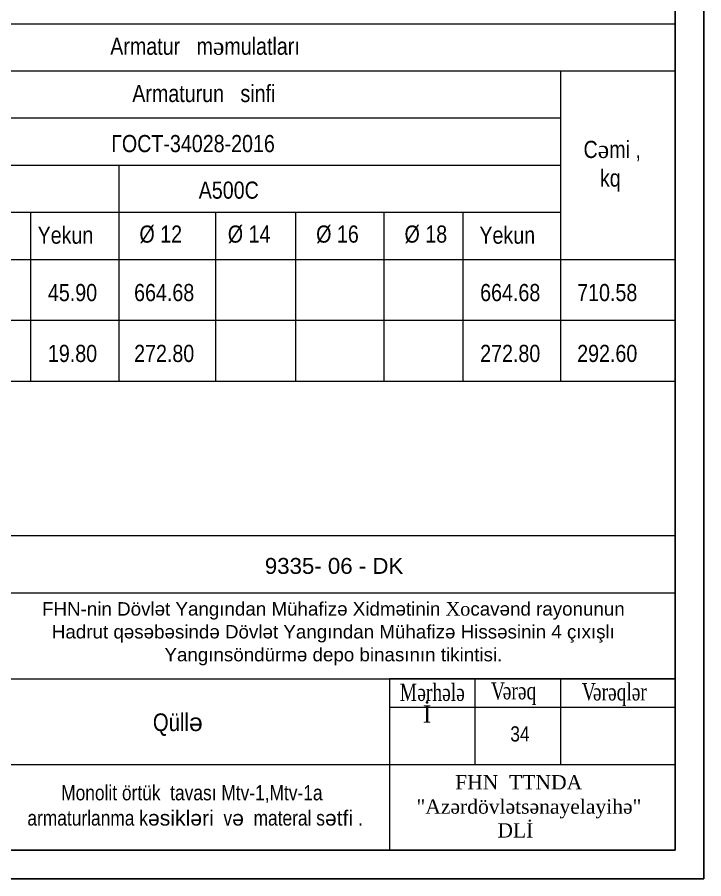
# Model space of a CAD drawing. Header units: millimetres. Extents: x -149347 to 251215, y -2929184 to -2541447.
# Drawn here: x 137004 to 148333, y -2609513 to -2595299 of the extents above; entities that cross this region are included whole.
import ezdxf

# ---------------------------------------------------------------- set-up
doc = ezdxf.new("R2010")
doc.units = ezdxf.units.MM
for name, color, linetype, lineweight in [('cedvel  0.09', 7, 'Continuous', 13), ('razmer   0.09', 140, 'Continuous', 9), ('Text blocks_Ном._пера__1', 7, 'Continuous', 15), ('ИЧ  РАЗМЕР  0.09', 143, 'Continuous', 9), ('перегородка', 130, 'Continuous', 20), ('размер  0.09', 141, 'Continuous', 9)]:
    doc.layers.add(name, color=color, linetype=linetype, lineweight=lineweight)
doc.styles.add('400', font='times.ttf', dxfattribs={"width": 0.75, "height": 300})
doc.styles.add('Arial', font='arial.ttf')
doc.styles.add('style6', font='ARIALN.TTF', dxfattribs={"height": 300})
doc.styles.add('Times New Roman', font='times.ttf')

# ---------------------------------------------------------------- blocks, each defined once
blk = doc.blocks.new('mekteb')
at = {"color": 0, "lineweight": 25}
for p, q in [((139843, -1821466), (139843, -1849866)), ((139843, -1849866), (99643, -1849866))]:
    blk.add_line(p, q, dxfattribs=at)
at = {"color": 0, "lineweight": 25, "ltscale": 15}
for p, q in [((139343, -1849366), (139343, -1821966)), ((101643, -1849366), (139343, -1849366))]:
    blk.add_line(p, q, dxfattribs=at)
at = {"linetype": 'Continuous', "lineweight": 15}
for p, q in [((120843, -1844866), (139343, -1844866)), ((120843, -1846366), (139343, -1846366)), ((135843, -1847866), (135843, -1846366)), ((137343, -1847866), (137343, -1846366)), ((134343, -1846866), (139343, -1846866)), ((120843, -1847866), (139343, -1847866)), ((120843, -1849366), (139343, -1849366))]:
    blk.add_line(p, q, dxfattribs=at)
for points in [[(120843, -1849366), (139343, -1849366), (139343, -1843866), (120843, -1843866)], [(134343, -1849366), (139343, -1849366), (139343, -1846366), (134343, -1846366)]]:
    blk.add_lwpolyline(points, close=True, dxfattribs=at)
at = {"lineweight": 25, "ltscale": 15, "style": '400', "width": 0.75}
for s, p in [(' M', (134437, -1846755)), ('ərhələ', (134831, -1846755)), ('V', (136119, -1846732)), ('   V', (137454, -1846743)), ('ərəqlər', (137904, -1846747)), ('ərəq', (136326, -1846728))]:
    blk.add_text(s, height=300, dxfattribs=at).set_placement(p)
at = {"lineweight": 25, "ltscale": 15, "attachment_point": 1, "style": 'Times New Roman'}
for s, insert, char_height, width in [('{\\fTimes New Roman|b0|i0|c238|p18;\\H0.42397x;İ\\fTimes New Roman|b0|i0|c186|p18;\\H2.3586x;      }', (134926, -1846834), 707.62, 10102.13), ('"{\\fTimes New Roman|b0|i0|c238|p18;Azərdövlətsənayelayihə"\\P              } {\\fTimes New Roman|b0|i0|c238|p18;DLİ}', (134816, -1848478), 250, 8698.57)]:
    blk.add_mtext(s, dxfattribs=dict(at, insert=insert, char_height=char_height, width=width))
at = {"lineweight": 25, "insert": (130203, -1846973), "char_height": 310, "width": 5486.13, "attachment_point": 1, "style": 'style6'}
blk.add_mtext('{\\C0;Q\\fArial Narrow|b0|i0|c238|p34;üll\\fArial|b0|i0|c0|p34;ə}', dxfattribs=at)
at = {"lineweight": 25, "ltscale": 15, "insert": (135115, -1848053), "char_height": 250, "attachment_point": 1, "style": 'Times New Roman'}
blk.add_mtext('  {\\fTimes New Roman|b0|i0|c238|p18;  FHN  TTNDA}', dxfattribs=at)
at = {"layer": 'Text blocks_Ном._пера__1', "linetype": 'Continuous', "lineweight": 25, "insert": (128266, -1845580), "char_height": 235, "width": 10191.85, "attachment_point": 4, "line_spacing_factor": 1.021551, "style": 'Arial'}
blk.add_mtext('\\pxqc;{\\fArial|b0|i0|c238|p34;\\C256;FHN-nin Dövlət Yangından Mühafizə Xidmətinin \\fTimes New Roman|b0|i0|c204|p18;Xo\\fArial|b0|i0|c238|p34;cavənd rayonunun Hadrut qəsəbəsində Dövlət Yangından Mühafizə Hissəsinin 4 çıxışlı Yangınsöndürmə depo binasının tikintisi.}', dxfattribs=at)
at = {"layer": 'перегородка', "lineweight": 30, "insert": (132162, -1844536), "char_height": 441.245, "width": 6524.89, "attachment_point": 7, "style": 'Arial'}
blk.add_mtext('{\\fArial|b0|i0|c238|p34;\\H0.63158x;\\C7;9335\\fArial|b0|i0|c204|p34;- \\fArial|b0|i0|c238|p34;06\\fArial|b0|i0|c204|p34; - DK}', dxfattribs=at)

msp = doc.modelspace()

# ---------------------------------------------------------------- linework, layer by layer
at = {"layer": 'cedvel  0.09', "lineweight": 20}
for p, q in [((130415.61659, -2595405.4816), (147861.33507, -2595405.4816)), ((147861.33507, -2595405.4816), (147861.33507, -2601302.27593)), ((134303.97458, -2596183.1532), (147861.33507, -2596183.1532)), ((145969.04856, -2596183.1532), (145969.04856, -2601302.27593)), ((134303.97458, -2596960.8248), (145969.04856, -2596960.8248)), ((134303.97458, -2597738.49639), (145969.04856, -2597738.49639)), ((138678.37732, -2597738.49639), (138678.37732, -2601302.27593)), ((134303.97458, -2598516.16799), (145969.04856, -2598516.16799)), ((137220.24307, -2598516.16799), (137220.24307, -2601302.27593)), ((140274.68264, -2598516.16799), (140274.68264, -2601302.27593)), ((141594.64582, -2598516.16799), (141594.64582, -2601302.27593)), ((143052.78006, -2598516.16799), (143052.78006, -2601302.27593)), ((144354.63564, -2598516.16799), (144354.63564, -2601302.27593)), ((130415.61659, -2599293.83959), (147861.33507, -2599293.83959)), ((130415.61659, -2600298.05776), (147861.33507, -2600298.05776)), ((130415.61659, -2601302.27593), (147861.33507, -2601302.27593))]:
    msp.add_line(p, q, dxfattribs=at)

# ---------------------------------------------------------------- block references
at = {"lineweight": 15, "xscale": 0.9430204144289575, "yscale": 0.9430204144289575, "zscale": 0.9430204144289575}
msp.add_blockref('mekteb', (16457.85848, -865051.5296), dxfattribs=at)

# ---------------------------------------------------------------- texts
at = {"color": 1, "lineweight": 13, "insert": (145012.76833, -2607125.06683), "char_height": 300, "width": 8219.7560505, "attachment_point": 5, "style": 'style6'}
msp.add_mtext('{\\fArial Narrow|b0|i0|c238|p34;      \\H0.83333x;34}', dxfattribs=at)
at = {"lineweight": 15, "insert": (136773.277, -2607968.95983), "char_height": 260, "width": 16702.7405296, "attachment_point": 1, "style": 'style6'}
msp.add_mtext('{\\fArial Narrow|b0|i0|c238|p34;\\H0.96154x;            Monolit örtük  tavası Mtv-1,Mtv-1a  \\P     armaturlanma k\\fArial|b0|i0|c238|p34;əsikləri\\fArial Narrow|b0|i0|c238|p34;  v\\fArial|b0|i0|c238|p34;ə\\fArial Narrow|b0|i0|c238|p34;  materal s\\fArial|b0|i0|c238|p34;ətfi\\fArial Narrow|b0|i0|c238|p34; .}', dxfattribs=at)
at = {"layer": 'razmer   0.09', "lineweight": 20, "attachment_point": 1, "style": 'style6'}
for s, insert, char_height in [('{\\fArial Narrow|b0|i0|c238|p34;\\C0;Armatur\\fArial Narrow|b0|i0|c204|p34;   \\fArial Narrow|b0|i0|c238|p34;m\\fTimes New Roman|b0|i0|c238|p18;ə\\fArial Narrow|b0|i0|c238|p34;mulatları}', (138538.89007, -2595635.64326), 283.13286351), ('{\\fArial Narrow|b0|i0|c238|p34;\\C0;Armaturun\\fArial Narrow|b0|i0|c204|p34;   \\fArial Narrow|b0|i0|c238|p34;sinfi}', (138902.54201, -2596415.02241), 283.13286351), ('{\\C0;C\\fTimes New Roman|b0|i0|c238|p18;ə\\fArial Narrow|b0|i0|c204|p34;mi ,\\P\\fArial Narrow|b0|i0|c238|p34;   kq}', (146348.4003, -2597338.10383), 283.1328635), ('{\\fArial Narrow|b0|i0|c238|p34;\\C0;45.90}', (137510.31678, -2599699.68341), 283.1328635), ('{\\fArial Narrow|b0|i0|c238|p34;\\C0;664.68}', (138932.55939, -2599699.68341), 283.1328635), ('{\\fArial Narrow|b0|i0|c238|p34;\\C0;664.68}', (144643.00918, -2599699.68341), 283.1328635), ('{\\fArial Narrow|b0|i0|c238|p34;\\C0;710.58}', (146243.89721, -2599699.68341), 283.1328635), ('{\\fArial Narrow|b0|i0|c238|p34;\\C0;19.80}', (137510.31678, -2600703.90158), 283.1328635), ('{\\fArial Narrow|b0|i0|c238|p34;\\C0;272.80}', (138932.55939, -2600703.90158), 283.1328635), ('{\\fArial Narrow|b0|i0|c238|p34;\\C0;272.80}', (144643.00918, -2600703.90158), 283.1328635), ('{\\fArial Narrow|b0|i0|c238|p34;\\C0;292.60}', (146243.89721, -2600703.90158), 283.1328635)]:
    msp.add_mtext(s, dxfattribs=dict(at, insert=insert, char_height=char_height))
at = {"layer": 'razmer   0.09', "color": 1, "lineweight": 20, "insert": (141936.68086, -2598734.8912), "char_height": 283.1328635, "attachment_point": 1, "style": 'style6'}
msp.add_mtext('{\\C0;Ø 1\\fArial Narrow|b0|i0|c238|p34;6}', dxfattribs=at)
at = {"layer": 'ИЧ  РАЗМЕР  0.09', "lineweight": 20, "attachment_point": 1, "style": 'style6'}
for s, insert, char_height in [('{\\C0;A500C}', (139998.4058, -2598009.82089), 283.1328635), ('{\\fArial Narrow|b0|i0|c238|p34;\\C0;Yekun}', (137339.55741, -2598751.93111), 283.1328635), ('{\\C0;Ø 1\\fArial Narrow|b0|i0|c238|p34;2}', (139020.41237, -2598734.8912), 283.1328635), ('{\\C0;Ø 14}', (140478.54661, -2598734.8912), 283.132864), ('{\\C0;Ø 1\\fArial Narrow|b0|i0|c238|p34;8}', (143394.81511, -2598734.8912), 283.1328635), ('{\\fArial Narrow|b0|i0|c238|p34;\\C0;Yekun}', (144630.22864, -2598751.93111), 283.1328635)]:
    msp.add_mtext(s, dxfattribs=dict(at, insert=insert, char_height=char_height))
at = {"layer": 'размер  0.09', "lineweight": 20, "insert": (138557.74167, -2597241.49937), "char_height": 283.1328635, "attachment_point": 1, "style": 'style6'}
msp.add_mtext('{\\C0;ГOCT-34028-2016}', dxfattribs=at)

doc.saveas('drawing.dxf')
